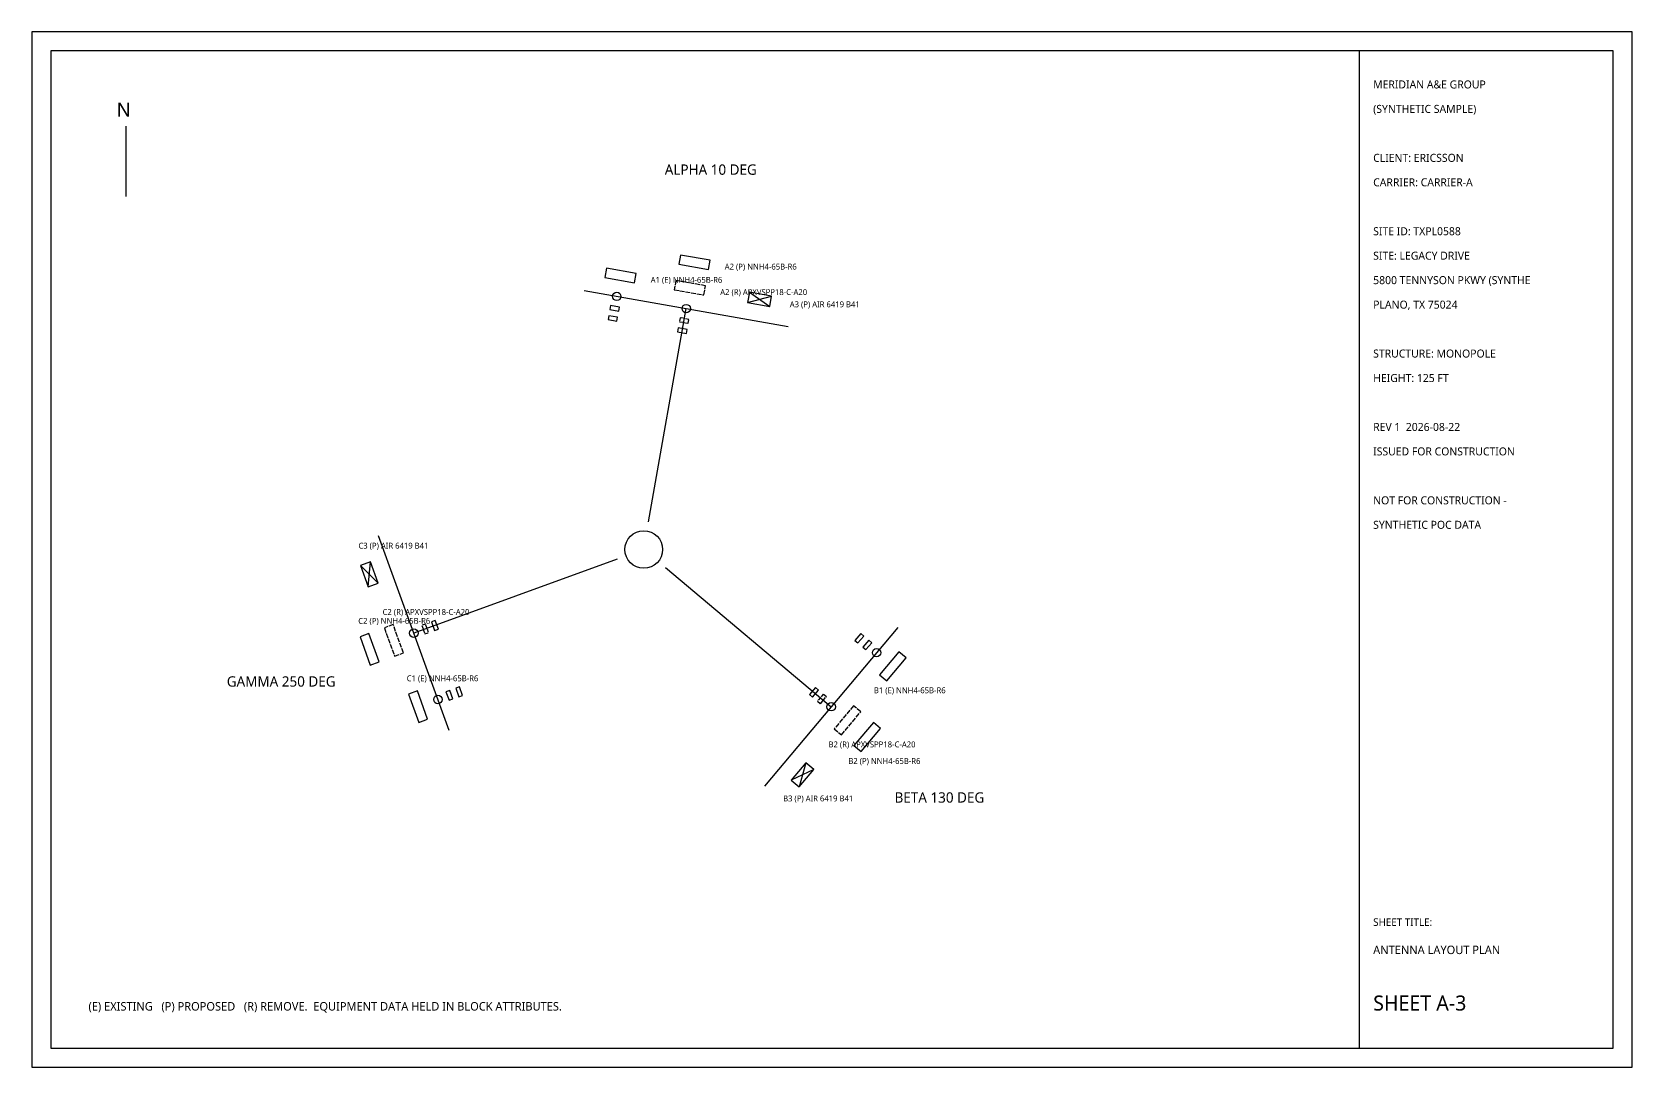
# Model space of a CAD drawing. Extents: x 0 to 1940, y 0 to 220.
# Drawn here: x 800 to 1140, y 0 to 220 of the extents above; entities that cross this region are included whole.
import ezdxf
from ezdxf.enums import TextEntityAlignment as Align

# ---------------------------------------------------------------- set-up
doc = ezdxf.new("R2010")
doc.units = 0
doc.linetypes.add('DASHED', pattern=[1.524, 1.27, -0.254])
for name, color, linetype in [('A-ANT-EXIST', 8, 'Continuous'), ('A-ANT-NEW', 1, 'Continuous'), ('A-ANT-REMOVE', 30, 'DASHED'), ('A-BORDER', 7, 'Continuous'), ('A-MOUNT', 5, 'Continuous'), ('A-RRU-EXIST', 8, 'Continuous'), ('A-RRU-NEW', 1, 'Continuous'), ('A-RRU-REMOVE', 30, 'DASHED'), ('A-STRUCT', 7, 'Continuous'), ('A-TEXT', 7, 'Continuous'), ('A-TITLE', 7, 'Continuous')]:
    doc.layers.add(name, color=color, linetype=linetype)
doc.styles.add('OpenSans', font='OpenSans-Regular.ttf')

# ---------------------------------------------------------------- blocks, each defined once
blk = doc.blocks.new('PIPE')
blk.add_circle((0, 0), 0.9)
at = {"flags": 1}
for tag, p in [('SECTOR', (0, -3)), ('POSITION', (0, -4.6)), ('STATUS', (0, -6.2))]:
    blk.add_attdef(tag, p, '', height=1.2, dxfattribs=at)
blk = doc.blocks.new('ANT_PANEL')
blk.add_lwpolyline([(-4, 0), (4, 0), (4, 2.5), (-4, 2.5)], close=True)
at = {"flags": 1}
for tag, p in [('SECTOR', (0, -3)), ('POSITION', (0, -4.6)), ('STATUS', (0, -9.4)), ('MFR', (0, -6.2)), ('MODEL', (0, -7.8)), ('AZIMUTH', (0, -11)), ('RAD_CENTER_FT', (0, -12.6)), ('MECH_TILT', (0, -14.2))]:
    blk.add_attdef(tag, p, '', height=1.2, dxfattribs=at)
blk = doc.blocks.new('RRU')
blk.add_lwpolyline([(-1.6, 0), (1.6, 0), (1.6, 1.4), (-1.6, 1.4)], close=True)
at = {"flags": 1}
for tag, p in [('SECTOR', (0, -3)), ('POSITION', (0, -4.6)), ('MODEL', (0, -6.2)), ('STATUS', (0, -7.8)), ('BANDS', (0, -9.4))]:
    blk.add_attdef(tag, p, '', height=1.2, dxfattribs=at)
blk = doc.blocks.new('AAU')
for p, q in [((-3, 0), (3, 2.8)), ((-3, 2.8), (3, 0))]:
    blk.add_line(p, q)
blk.add_lwpolyline([(-3, 0), (3, 0), (3, 2.8), (-3, 2.8)], close=True)
at = {"flags": 1}
for tag, p in [('SECTOR', (0, -3)), ('POSITION', (0, -4.6)), ('STATUS', (0, -9.4)), ('MFR', (0, -6.2)), ('MODEL', (0, -7.8)), ('AZIMUTH', (0, -11)), ('RAD_CENTER_FT', (0, -12.6)), ('MECH_TILT', (0, -14.2))]:
    blk.add_attdef(tag, p, '', height=1.2, dxfattribs=at)

msp = doc.modelspace()

# ---------------------------------------------------------------- linework, layer by layer
at = {"layer": 'A-BORDER'}
for points in [[(800, 0), (1140, 0), (1140, 220), (800, 220)], [(804, 4), (1136, 4), (1136, 216), (804, 216)]]:
    msp.add_lwpolyline(points, close=True, dxfattribs=at)
at = {"layer": 'A-MOUNT'}
for p, q in [((917.36, 165.03), (960.7, 157.39)), ((931.04, 115.91), (939.03, 161.21)), ((888.66, 71.54), (873.61, 112.89)), ((924.36, 107.95), (881.14, 92.21)), ((934.6, 106.14), (969.83, 76.58)), ((983.98, 93.43), (955.69, 59.72))]:
    msp.add_line(p, q, dxfattribs=at)
at = {"layer": 'A-STRUCT'}
msp.add_circle((930, 110), 4, dxfattribs=at)
at = {"layer": 'A-TEXT'}
msp.add_line((820, 185), (820, 200), dxfattribs=at)
at = {"layer": 'A-TITLE'}
msp.add_lwpolyline([(1082, 4), (1136, 4), (1136, 216), (1082, 216)], close=True, dxfattribs=at)

# ---------------------------------------------------------------- block references
at = {"layer": 'A-ANT-EXIST', "xscale": 0.8, "yscale": 0.8}
for p, rotation in [((924.87, 167.26), -10), ((982.16, 85.82), -130), ((882.98, 76.92), -250)]:
    msp.add_blockref('ANT_PANEL', p, dxfattribs=dict(at, rotation=rotation))
at = {"layer": 'A-ANT-NEW', "xscale": 0.8, "yscale": 0.8}
for name, p, rotation in [('ANT_PANEL', (940.59, 170.07), -10), ('AAU', (954.41, 162.05), -10), ('AAU', (872.72, 105.11), -250), ('ANT_PANEL', (872.68, 89.14), -250), ('ANT_PANEL', (976.73, 70.79), -130), ('AAU', (962.87, 62.83), -130)]:
    msp.add_blockref(name, p, dxfattribs=dict(at, rotation=rotation))
at = {"layer": 'A-ANT-REMOVE', "xscale": 0.8, "yscale": 0.8}
for p, rotation in [((939.64, 164.66), -10), ((877.85, 91.02), -250), ((972.52, 74.33), -130)]:
    msp.add_blockref('ANT_PANEL', p, dxfattribs=dict(at, rotation=rotation))
at = {"layer": 'A-MOUNT'}
for p in [(924.26, 163.81), (939.03, 161.21), (881.14, 92.21), (979.48, 88.07), (886.27, 78.12), (969.83, 76.58)]:
    msp.add_blockref('PIPE', p, dxfattribs=at)
at = {"layer": 'A-RRU-EXIST', "xscale": 0.6, "yscale": 0.6}
for p, rotation in [((923.74, 160.86), -10), ((923.35, 158.69), -10), ((975.49, 91.41), -130), ((977.18, 89.99), -130), ((889.09, 79.15), -250), ((891.15, 79.9), -250)]:
    msp.add_blockref('RRU', p, dxfattribs=dict(at, rotation=rotation))
at = {"layer": 'A-RRU-NEW', "xscale": 0.6, "yscale": 0.6}
for p, rotation in [((938.13, 156.09), -10), ((886.02, 93.99), -250), ((965.85, 79.92), -130)]:
    msp.add_blockref('RRU', p, dxfattribs=dict(at, rotation=rotation))
at = {"layer": 'A-RRU-REMOVE', "xscale": 0.6, "yscale": 0.6}
for p, rotation in [((938.51, 158.26), -10), ((883.96, 93.24), -250), ((967.54, 78.5), -130)]:
    msp.add_blockref('RRU', p, dxfattribs=dict(at, rotation=rotation))

# ---------------------------------------------------------------- texts
at = {"layer": 'A-TEXT', "style": 'OpenSans'}
for s, height, p in [('N', 3, (818, 202)), ('(E) EXISTING   (P) PROPOSED   (R) REMOVE.  EQUIPMENT DATA HELD IN BLOCK ATTRIBUTES.', 1.8, (812, 12))]:
    msp.add_text(s, height=height, dxfattribs=at).set_placement(p)
for s, p in [('ALPHA 10 DEG', (944.24, 190.75)), ('GAMMA 250 DEG', (852.95, 81.95)), ('BETA 130 DEG', (992.82, 57.29))]:
    msp.add_text(s, height=2.2, dxfattribs=at).set_placement(p, align=Align.MIDDLE_CENTER)
for s, p in [('A2 (P) NNH4-65B-R6', (947.2, 170.13)), ('A1 (E) NNH4-65B-R6', (931.47, 167.31)), ('A2 (R) APXVSPP18-C-A20', (946.25, 164.71)), ('A3 (P) AIR 6419 B41', (961.02, 162.11)), ('C3 (P) AIR 6419 B41', (869.37, 110.81)), ('C2 (P) NNH4-65B-R6', (869.33, 94.83)), ('C2 (R) APXVSPP18-C-A20', (874.5, 96.72)), ('C1 (E) NNH4-65B-R6', (879.63, 82.62)), ('B1 (E) NNH4-65B-R6', (978.9, 80.07)), ('B2 (R) APXVSPP18-C-A20', (969.26, 68.57)), ('B2 (P) NNH4-65B-R6', (973.47, 65.04)), ('B3 (P) AIR 6419 B41', (959.61, 57.08))]:
    msp.add_text(s, height=1.25, dxfattribs=at).set_placement(p, align=Align.MIDDLE_LEFT)
at = {"layer": 'A-TITLE', "style": 'OpenSans'}
for s, height, p in [('MERIDIAN A&E GROUP', 1.7, (1085, 208)), ('(SYNTHETIC SAMPLE)', 1.7, (1085, 202.8)), ('CLIENT: ERICSSON', 1.7, (1085, 192.4)), ('CARRIER: CARRIER-A', 1.7, (1085, 187.2)), ('SITE ID: TXPL0588', 1.7, (1085, 176.8)), ('SITE: LEGACY DRIVE', 1.7, (1085, 171.6)), ('5800 TENNYSON PKWY (SYNTHE', 1.7, (1085, 166.4)), ('PLANO, TX 75024', 1.7, (1085, 161.2)), ('STRUCTURE: MONOPOLE', 1.7, (1085, 150.8)), ('HEIGHT: 125 FT', 1.7, (1085, 145.6)), ('REV 1  2026-08-22', 1.7, (1085, 135.2)), ('ISSUED FOR CONSTRUCTION', 1.7, (1085, 130)), ('NOT FOR CONSTRUCTION -', 1.7, (1085, 119.6)), ('SYNTHETIC POC DATA', 1.7, (1085, 114.4)), ('SHEET TITLE:', 1.6, (1085, 30)), ('ANTENNA LAYOUT PLAN', 1.8, (1085, 24)), ('SHEET A-3', 3.2, (1085, 12))]:
    msp.add_text(s, height=height, dxfattribs=at).set_placement(p)

doc.saveas('drawing.dxf')
